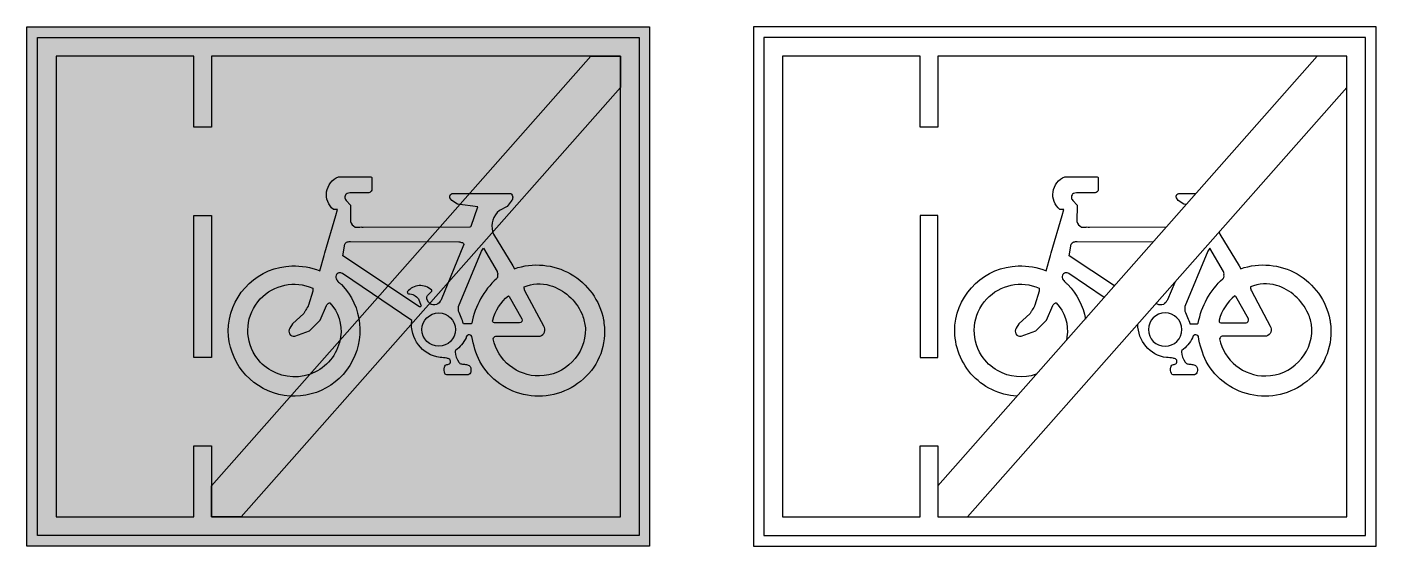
# Model space of a CAD drawing. Extents: x 0 to 1300, y 200 to 700.
import ezdxf

# ---------------------------------------------------------------- set-up
doc = ezdxf.new("R2010")
doc.units = 0
doc.header["$MEASUREMENT"] = 0

msp = doc.modelspace()

# ---------------------------------------------------------------- hatches: boundary and pattern name
h = msp.add_hatch(color=5)
h.paths.add_polyline_path([(0.00012207, 200), (0.00012207, 700), (600, 700), (600, 200)])
h.paths.add_polyline_path([(10.0001, 210), (10.0001, 690), (590, 690), (590, 210)], flags=16)
h.paths.add_polyline_path([(177.685, 672), (177.685, 603.5), (160.685, 603.5), (160.685, 672), (28.0001, 672), (28.0001, 228), (160.685, 228), (160.685, 296.5), (177.685, 296.5), (177.685, 228), (572, 228), (572, 672)], flags=0)
h.paths.add_polyline_path([(160.685, 381.501), (160.685, 518.501), (177.685, 518.501), (177.685, 381.501)], flags=0)
edge = h.paths.add_edge_path(flags=0)
edge.add_line((370.733, 417.116), (304.033, 462.385))
edge.add_arc((301.6171847067455, 458.9774786288967), 4.17700436026198, 54.66467243399967, 154.343750274542)
edge.add_arc((302.4760760819975, 459.3598890327294), 4.838994947617804, 162.8597180757885, 215.2222592147746)
edge.add_arc((306.1687539313485, 460.5734783166705), 8.63095590113953, 207.6433855333204, 234.3389383134465)
edge.add_arc((263.4393577467657, 409.7166777584999), 57.82245951418301, 46.708252674994526, 49.31083595752659, ccw=False)
edge.add_arc((257.4553806613917, 407.7386205694295), 63.43646331804095, -184.59713967085895, 43.99837929304192, ccw=False)
edge.add_arc((257.3059497520783, 406.4828651583531), 63.40075598313877, 91.89356783706131, 174.2607757143302, ccw=False)
edge.add_arc((256.7381863994844, 399.053353231853), 70.81211689830363, 68.99738217330872, 91.23577889827652, ccw=False)
edge.add_line((282.118, 465.161), (286.303, 479.878))
edge.add_arc((329.689354496798, 468.6000734065285), 44.8281985447727, 161.9512752015218, 165.4289079201325, ccw=False)
edge.add_line((287.067, 482.489), (297.641, 518.317))
edge.add_line((297.641, 518.317), (299.287, 524.076))
edge.add_line((299.287, 524.076), (295.32, 524.053))
edge.add_arc((307.265995718727, 538.4193660954221), 18.68419889905742, 112.62240760266789, 230.2556226905364, ccw=False)
edge.add_line((300.079, 555.6659999999999), (331.23, 555.7))
edge.add_arc((331.1374540646749, 554.447597138332), 1.2558175337443, 24.63162379394629, 85.77382655735948, ccw=False)
edge.add_line((332.279, 554.971), (332.302, 542.743))
edge.add_arc((328.6017926557307, 544.0829437982449), 3.935350527340451, 279.96808169188466, 340.0933270147857, ccw=False)
edge.add_line((329.283, 540.207), (311.228, 540.158))
edge.add_arc((312.7535132501439, 521.9992122341486), 18.2227540125416, 94.80212189570692, 103.6536288298537)
edge.add_arc((310.6431906108511, 536.0503306085984), 4.262927084890784, 120.9313591551251, 227.130684743967)
edge.add_line((307.743, 532.9259999999999), (311.892, 528.323))
edge.add_line((311.892, 528.323), (311.687, 512.668))
edge.add_arc((320.4643977001355, 515.5146235551664), 9.227457724160608, 197.9685489628351, 242.7263516895017)
edge.add_line((316.236, 507.313), (320.662, 507.305))
edge.add_arc((321.5859068671483, 479.5206896549842), 27.79966735857317, 87.5526284975731, 91.90454487101329, ccw=False)
edge.add_line((322.773, 507.295), (323.958, 507.295))
edge.add_line((323.958, 507.295), (427.193, 507.582))
edge.add_arc((426.154549638032, 510.5271464576794), 3.122861958436977, 289.4225070567796, 309.5729369727963)
edge.add_line((428.144, 508.12), (434.336, 526.6419999999999))
edge.add_line((434.336, 526.6419999999999), (414.867, 529.1990000000001))
edge.add_line((414.867, 529.1990000000001), (409.255, 532.742))
edge.add_line((409.255, 532.742), (407.588, 535.446))
edge.add_arc((412.6543768231325, 536.6154712652577), 5.19959971096213, 174.354196009733, 192.9979171868567, ccw=False)
edge.add_arc((409.9700854073624, 536.9213132595796), 2.498566062993729, 137.6342213712657, 175.2779580271107, ccw=False)
edge.add_arc((410.447338425973, 536.1414850477403), 3.38626746752381, 99.83371680108701, 133.3226499484462, ccw=False)
edge.add_arc((412.2540466129088, 524.1661353888761), 15.49650429016615, 84.52719175760438, 98.85350911302078, ccw=False)
edge.add_line((413.732, 539.592), (466.304, 539.535))
edge.add_arc((463.0413876919222, 535.7102580063029), 5.027254756939532, -43.731791019657976, 49.53489042535409, ccw=False)
edge.add_line((466.674, 532.235), (462.656, 527.029))
edge.add_line((462.656, 527.029), (455.404, 523.224))
edge.add_line((455.404, 523.224), (453.115, 521.1519999999999))
edge.add_arc((467.5666241721739, 508.0460542487427), 19.50936327122594, 137.7956201641184, 203.0738434105636)
edge.add_line((449.6180000000001, 500.4), (468.261, 469.795))
edge.add_line((468.261, 469.795), (469.6969999999999, 467.097))
edge.add_arc((491.2721406854946, 405.1404429747022), 65.60565260728579, 11.197049281704608, 109.19965756106299, ccw=False)
edge.add_arc((464.2933393368619, 406.8693713786908), 91.99693935891726, 4.722207262493214, 6.8739076657165015, ccw=False)
edge.add_arc((496.6048289143008, 406.0247932410794), 59.9669880001293, -48.630193142491294, 8.069875348338428, ccw=False)
edge.add_arc((492.9452934367984, 408.8185840866233), 64.48854077987146, 208.7158749111461, 312.16933586990837, ccw=False)
edge.add_arc((511.5948109679878, 414.8395820594395), 83.81812166549996, 188.8695907818918, 206.1995358646199, ccw=False)
edge.add_arc((426.1540963387065, 400.2757783881041), 3.095229582309252, 31.99999626757655, 173.9686917267739)
edge.add_arc((393.6194806290101, 414.9363359696191), 32.75955419134017, 306.20984262597256, 334.0496247658215, ccw=False)
edge.add_arc((414.684887082899, 387.0903343033386), 2.22090811621721, 140.466744961737, 179.7506401237403)
edge.add_arc((433.1887107317155, 388.9319472217757), 20.80552007368851, 185.0514934632545, 214.9912299218392)
edge.add_arc((419.3645944784809, 379.4114773064393), 4.022763930394231, 216.8132844047433, 260.6639100686035)
edge.add_arc((425.3987713585108, 414.1904789469174), 39.3212096952867, 260.2089786121091, 265.9183988002225)
edge.add_arc((422.2173458736791, 368.1930687354829), 6.786727391154807, 55.61660351887872, 86.76779422705351, ccw=False)
edge.add_arc((422.5353681173672, 369.726512084928), 5.375601846275068, -7.4984438206751065, 49.170384888827186, ccw=False)
edge.add_arc((419.6967628349849, 369.5256951663328), 8.183568539061868, 340.64874707185794, 356.4922823093219, ccw=False)
edge.add_arc((424.742305040694, 368.0017201522295), 2.927460106520235, 290.2385493199864, 336.0639379959441, ccw=False)
edge.add_arc((422.0789318262885, 375.8957013156336), 11.25779737365621, 282.38760528236526, 289.05861627601695, ccw=False)
edge.add_line((424.494, 364.9), (405.38, 364.864))
edge.add_arc((406.3030456080147, 371.7854034745519), 6.98268137981492, 247.8292092883192, 262.4037965460627, ccw=False)
edge.add_arc((404.3480521149198, 366.8853729507255), 1.707628501686316, 203.6631960020996, 246.5315769984816, ccw=False)
edge.add_arc((413.5375014252944, 370.2791663614092), 11.50119085607489, 170.411143296225, 200.7734286020958, ccw=False)
edge.add_arc((405.6061436630459, 371.5538775715861), 3.468904507694323, 130.5928226901099, 169.349370259029, ccw=False)
edge.add_arc((404.9176137443118, 372.0855300151682), 2.623152514811713, 94.38615568425928, 126.72593475490359, ccw=False)
edge.add_arc((404.472272302478, 378.9677411497576), 4.27375381660779, 273.2827203393328, 293.918364693985)
edge.add_arc((405.4288029394189, 377.7380856190251), 2.787340899216663, 286.1690442932093, 443.5897579722184)
edge.add_arc((399.8776181739005, 366.7570182548813), 14.94847883998803, 66.91025564363412, 72.20119950789112)
edge.add_arc((398.705719169481, 349.7935354781151), 31.72036734087589, 79.57218166579757, 91.19533502435122)
edge.add_arc((402.7348572641079, 413.3825877373711), 32.21889562780017, 173.345818271127, 261.6283591558266, ccw=False)
edge = h.paths.add_edge_path(flags=0)
edge.add_arc((265.2632306958595, 447.0135), 10.17427265649044, -8.219085332201189, 8.219085332201303, ccw=False)
edge.add_line((275.333, 445.559), (271.133, 431.898))
edge.add_arc((257.2103051784572, 435.8526602139197), 14.47345046978681, 340.0823434307277, 344.143112033796, ccw=False)
edge.add_arc((201.6149513242299, 471.1185736844468), 80.03015982734362, 326.0256645004011, 329.84984866046483, ccw=False)
edge.add_arc((285.931380241231, 415.4610205061544), 21.01709137379938, 148.6483033695971, 156.0490550621443)
edge.add_line((266.724, 423.9930000000001), (255.803, 414.101))
edge.add_line((255.803, 414.101), (253.283, 409.776))
edge.add_arc((257.2698987423173, 406.8844555543678), 4.925077751930146, 144.0480658874332, 278.6191559128607)
edge.add_line((258.008, 402.015), (272.183, 407.423))
edge.add_line((272.183, 407.423), (282.474, 417.671))
edge.add_line((282.474, 417.671), (288.564, 431.6780000000001))
edge.add_arc((293.3776899752331, 429.2916299976565), 5.372743523168102, 119.06015571445889, 153.6302459954182, ccw=False)
edge.add_arc((291.6683992596838, 432.11715388666), 2.076242761971461, 85.86805292381422, 115.700542811313, ccw=False)
edge.add_arc((263.9734619078893, 407.3429015620897), 38.67786979273937, -8.624261214055082, 43.95305026226498, ccw=False)
edge.add_arc((257.8061198065504, 407.7750602296176), 44.84304180116855, 239.9179378426484, 352.01146367565104, ccw=False)
edge.add_arc((257.0518839844195, 407.3726029819032), 44.1190434843538, 212.6224340178858, 240.5035399253082, ccw=False)
edge.add_arc((257.177654541529, 407.6350392693208), 44.36671682580773, 136.8126598178037, 212.8203199278594, ccw=False)
edge.add_arc((257.4537323770629, 407.6663516600266), 44.54708428159432, 66.3369845988131, 137.08504171054, ccw=False)
edge = h.paths.add_edge_path(flags=0)
edge.add_line((304.262, 479.643), (306.3, 490.687))
edge.add_arc((309.9070147354935, 489.2066669454748), 3.898966690597307, 130.826203530246, 157.6865602907738, ccw=False)
edge.add_arc((310.6489146243856, 487.604533498839), 5.617389990839812, 92.14156805778902, 125.86264221004191, ccw=False)
edge.add_arc((312.3576140309566, 437.1946954412888), 56.05614804352773, 90.46467250658287, 91.9614255441154, ccw=False)
edge.add_line((311.903, 493.249), (416.111, 493.111))
edge.add_arc((413.5931641528404, 474.7562693713769), 18.52661959998522, 70.87187024880382, 82.1891212353396, ccw=False)
edge.add_arc((419.0810321668114, 490.5853481939751), 1.773220281283503, -2.8882159641913177, 70.8063356035434, ccw=False)
edge.add_arc((413.990647134135, 490.7196116670689), 6.864995653863332, 352.19220895727267, 358.1333897274821, ccw=False)
edge.add_line((420.792, 489.787), (399.089, 437.038))
edge.add_arc((377.8705140447972, 450.2214800217512), 24.98055827468737, 324.5135332221382, 328.14646887278155, ccw=False)
edge.add_arc((392.3635087931484, 438.8303230486703), 6.62323658654109, 217.0580785537983, 331.9911640348761, ccw=False)
edge.add_line((387.078, 434.839), (385.398, 437.798))
edge.add_arc((389.3419097330092, 438.9402265149001), 4.105984095617718, 128.2663460842394, 196.151958027525, ccw=False)
edge.add_line((386.799, 442.164), (390.055, 445.409))
edge.add_arc((387.0890559731425, 445.8237357538117), 2.994800446764631, 352.0397950714687, 372.1293215586406)
edge.add_arc((378.9533792218674, 434.8311456185639), 16.04590926017076, 46.40962337000123, 141.138456475143)
edge.add_arc((368.5323645364986, 444.911011455974), 2.073399328707506, 180.3319233169615, 211.101019767686)
edge.add_arc((369.5020734747145, 445.7708526121204), 3.356131730327894, 215.1221057053366, 236.3216977851339)
edge.add_arc((367.2659681374752, 430.1100847566465), 12.87337918372785, 38.70530073852609, 88.33060277487692, ccw=False)
edge.add_line((377.312, 438.16), (379.414, 432.082))
edge.add_arc((378.6981196949633, 431.2995991826161), 1.06048840171988, -105.76460952378858, 47.54214194991488, ccw=False)
edge.add_line((378.41, 430.279), (304.262, 479.643))
edge = h.paths.add_edge_path(flags=0)
edge.add_arc((396.773, 408.523), 16.13300000000004, 0, 180, ccw=False)
edge.add_arc((396.773, 408.523), 16.13299999999998, -180, 0, ccw=False)
edge = h.paths.add_edge_path(flags=0)
edge.add_line((440.006, 487.056), (452.995, 464.295))
edge.add_arc((442.7170509537976, 459.999857090892), 11.13932175700086, 16.727612777525508, 22.67999305836338, ccw=False)
edge.add_arc((450.4244323223658, 462.0955637695773), 3.16196609654303, -13.656912472153294, 20.559834724583823, ccw=False)
edge.add_arc((403.0574832299102, 459.954), 50.45880376108976, -1.5842190393224769, 1.5842190393224769, ccw=False)
edge.add_arc((500.0641265072033, 404.5659217445296), 71.30041914771068, 130.7766114989213, 132.0149606318237)
edge.add_arc((506.3174605593489, 399.6679345447952), 79.13680720477961, 133.0052349462727, 168.9682457453809)
edge.add_line((428.643, 414.811), (428.067, 414.056))
edge.add_line((428.067, 414.056), (424.509, 413.88))
edge.add_arc((424.1698231540146, 492.872532214977), 78.99326038762437, 267.47445449575866, 270.24601417135835, ccw=False)
edge.add_arc((322.4418276785384, 382.4167002596405), 103.1854364591981, 17.79766509218501, 25.19452473090859)
edge.add_line((415.811, 426.342), (415.811, 430.867))
edge.add_line((415.811, 430.867), (438.015, 483.99))
edge.add_line((438.015, 483.99), (440.006, 487.056))
edge = h.paths.add_edge_path(flags=0)
edge.add_arc((463.1131343224073, 438.5691481228517), 2.530332991665287, 47.610544269445086, 71.16588328576432, ccw=False)
edge.add_line((464.819, 440.438), (477.002, 418.771))
edge.add_arc((474.4561584073372, 417.6259361606072), 2.791501497620357, -84.78267488942839, 24.217172363678685, ccw=False)
edge.add_line((474.71, 414.846), (450.424, 414.965))
edge.add_arc((450.4752234572106, 416.7288377693634), 1.764581400559783, 152.9978484993961, 268.3365458498993, ccw=False)
edge.add_arc((490.7682992779008, 407.2189856725691), 43.11635768578657, 128.4961550627187, 166.1639812896441, ccw=False)
edge = h.paths.add_edge_path(flags=0)
edge.add_line((451.722, 402.144), (494.375, 402.119))
edge.add_arc((492.4326284595709, 408.3678531494082), 6.543773596628908, 287.2671508554233, 393.0433610592376)
edge.add_line((497.918, 411.936), (479.8680000000001, 445.706))
edge.add_arc((488.7437083552331, 449.4852456557377), 9.646807582488929, 179.7401266858837, 203.0641356635338, ccw=False)
edge.add_arc((493.7844712593622, 414.8835902518044), 37.63012395162895, 74.24495182831828, 112.97388510321599, ccw=False)
edge.add_arc((488.9366942954615, 403.1817602296653), 50.23067925738704, 24.466054928473113, 72.5470578565251, ccw=False)
edge.add_arc((493.6013558590972, 406.6105558531813), 44.58068219795835, 6.595429797061513, 22.937721015999728, ccw=False)
edge.add_arc((565.3589478513088, 417.4850739889291), 28.06808305202022, 191.8297429883698, 193.5140871129859)
edge.add_arc((529.9854606283081, 409.2241167977383), 8.259772946582077, -0.43089125074180856, 11.890667037341586, ccw=False)
edge.add_arc((493.025996609248, 409.0226437704006), 45.21921812472622, -89.10034115795679, 0.1765739606927923, ccw=False)
edge.add_arc((493.2544754994307, 408.6979833103753), 44.89156589476241, 191.524805895946, 270.6145887349359, ccw=False)
edge.add_arc((453.4632680522159, 397.9202971842079), 4.568553371232276, 112.4044452719032, 156.6777122079889, ccw=False)
h = msp.add_hatch(color=7)
h.paths.add_polyline_path([(10.0001, 210), (10.0001, 690), (590, 690), (590, 210)])
h.paths.add_polyline_path([(177.685, 672), (177.685, 603.5), (160.685, 603.5), (160.685, 672), (28.0001, 672), (28.0001, 228), (160.685, 228), (160.685, 296.5), (177.685, 296.5), (177.685, 228), (572, 228), (572, 672)], flags=16)
h.paths.add_polyline_path([(160.685, 381.501), (160.685, 518.501), (177.685, 518.501), (177.685, 381.501)], flags=0)
edge = h.paths.add_edge_path(flags=0)
edge.add_line((370.733, 417.116), (304.033, 462.385))
edge.add_arc((301.6171847067455, 458.9774786288967), 4.17700436026198, 54.66467243399967, 154.343750274542)
edge.add_arc((302.4760760819975, 459.3598890327294), 4.838994947617804, 162.8597180757885, 215.2222592147746)
edge.add_arc((306.1687539313485, 460.5734783166705), 8.63095590113953, 207.6433855333204, 234.3389383134465)
edge.add_arc((263.4393577467657, 409.7166777584999), 57.82245951418301, 46.708252674994526, 49.31083595752659, ccw=False)
edge.add_arc((257.4553806613917, 407.7386205694295), 63.43646331804095, -184.59713967085895, 43.99837929304192, ccw=False)
edge.add_arc((257.3059497520783, 406.4828651583531), 63.40075598313877, 91.89356783706131, 174.2607757143302, ccw=False)
edge.add_arc((256.7381863994844, 399.053353231853), 70.81211689830363, 68.99738217330872, 91.23577889827652, ccw=False)
edge.add_line((282.118, 465.161), (286.303, 479.878))
edge.add_arc((329.689354496798, 468.6000734065285), 44.8281985447727, 161.9512752015218, 165.4289079201325, ccw=False)
edge.add_line((287.067, 482.489), (297.641, 518.317))
edge.add_line((297.641, 518.317), (299.287, 524.076))
edge.add_line((299.287, 524.076), (295.32, 524.053))
edge.add_arc((307.265995718727, 538.4193660954221), 18.68419889905742, 112.62240760266789, 230.2556226905364, ccw=False)
edge.add_line((300.079, 555.6659999999999), (331.23, 555.7))
edge.add_arc((331.1374540646749, 554.447597138332), 1.2558175337443, 24.63162379394629, 85.77382655735948, ccw=False)
edge.add_line((332.279, 554.971), (332.302, 542.743))
edge.add_arc((328.6017926557307, 544.0829437982449), 3.935350527340451, 279.96808169188466, 340.0933270147857, ccw=False)
edge.add_line((329.283, 540.207), (311.228, 540.158))
edge.add_arc((312.7535132501439, 521.9992122341486), 18.2227540125416, 94.80212189570692, 103.6536288298537)
edge.add_arc((310.6431906108511, 536.0503306085984), 4.262927084890784, 120.9313591551251, 227.130684743967)
edge.add_line((307.743, 532.9259999999999), (311.892, 528.323))
edge.add_line((311.892, 528.323), (311.687, 512.668))
edge.add_arc((320.4643977001355, 515.5146235551664), 9.227457724160608, 197.9685489628351, 242.7263516895017)
edge.add_line((316.236, 507.313), (320.662, 507.305))
edge.add_arc((321.5859068671483, 479.5206896549842), 27.79966735857317, 87.5526284975731, 91.90454487101329, ccw=False)
edge.add_line((322.773, 507.295), (323.958, 507.295))
edge.add_line((323.958, 507.295), (427.193, 507.582))
edge.add_arc((426.154549638032, 510.5271464576794), 3.122861958436977, 289.4225070567796, 309.5729369727963)
edge.add_line((428.144, 508.12), (434.336, 526.6419999999999))
edge.add_line((434.336, 526.6419999999999), (414.867, 529.1990000000001))
edge.add_line((414.867, 529.1990000000001), (409.255, 532.742))
edge.add_line((409.255, 532.742), (407.588, 535.446))
edge.add_arc((412.6543768231325, 536.6154712652577), 5.19959971096213, 174.354196009733, 192.9979171868567, ccw=False)
edge.add_arc((409.9700854073624, 536.9213132595796), 2.498566062993729, 137.6342213712657, 175.2779580271107, ccw=False)
edge.add_arc((410.447338425973, 536.1414850477403), 3.38626746752381, 99.83371680108701, 133.3226499484462, ccw=False)
edge.add_arc((412.2540466129088, 524.1661353888761), 15.49650429016615, 84.52719175760438, 98.85350911302078, ccw=False)
edge.add_line((413.732, 539.592), (466.304, 539.535))
edge.add_arc((463.0413876919222, 535.7102580063029), 5.027254756939532, -43.731791019657976, 49.53489042535409, ccw=False)
edge.add_line((466.674, 532.235), (462.656, 527.029))
edge.add_line((462.656, 527.029), (455.404, 523.224))
edge.add_line((455.404, 523.224), (453.115, 521.1519999999999))
edge.add_arc((467.5666241721739, 508.0460542487427), 19.50936327122594, 137.7956201641184, 203.0738434105636)
edge.add_line((449.6180000000001, 500.4), (468.261, 469.795))
edge.add_line((468.261, 469.795), (469.6969999999999, 467.097))
edge.add_arc((491.2721406854946, 405.1404429747022), 65.60565260728579, 11.197049281704608, 109.19965756106299, ccw=False)
edge.add_arc((464.2933393368619, 406.8693713786908), 91.99693935891726, 4.722207262493214, 6.8739076657165015, ccw=False)
edge.add_arc((496.6048289143008, 406.0247932410794), 59.9669880001293, -48.630193142491294, 8.069875348338428, ccw=False)
edge.add_arc((492.9452934367984, 408.8185840866233), 64.48854077987146, 208.7158749111461, 312.16933586990837, ccw=False)
edge.add_arc((511.5948109679878, 414.8395820594395), 83.81812166549996, 188.8695907818918, 206.1995358646199, ccw=False)
edge.add_arc((426.1540963387065, 400.2757783881041), 3.095229582309252, 31.99999626757655, 173.9686917267739)
edge.add_arc((393.6194806290101, 414.9363359696191), 32.75955419134017, 306.20984262597256, 334.0496247658215, ccw=False)
edge.add_arc((414.684887082899, 387.0903343033386), 2.22090811621721, 140.466744961737, 179.7506401237403)
edge.add_arc((433.1887107317155, 388.9319472217757), 20.80552007368851, 185.0514934632545, 214.9912299218392)
edge.add_arc((419.3645944784809, 379.4114773064393), 4.022763930394231, 216.8132844047433, 260.6639100686035)
edge.add_arc((425.3987713585108, 414.1904789469174), 39.3212096952867, 260.2089786121091, 265.9183988002225)
edge.add_arc((422.2173458736791, 368.1930687354829), 6.786727391154807, 55.61660351887872, 86.76779422705351, ccw=False)
edge.add_arc((422.5353681173672, 369.726512084928), 5.375601846275068, -7.4984438206751065, 49.170384888827186, ccw=False)
edge.add_arc((419.6967628349849, 369.5256951663328), 8.183568539061868, 340.64874707185794, 356.4922823093219, ccw=False)
edge.add_arc((424.742305040694, 368.0017201522295), 2.927460106520235, 290.2385493199864, 336.0639379959441, ccw=False)
edge.add_arc((422.0789318262885, 375.8957013156336), 11.25779737365621, 282.38760528236526, 289.05861627601695, ccw=False)
edge.add_line((424.494, 364.9), (405.38, 364.864))
edge.add_arc((406.3030456080147, 371.7854034745519), 6.98268137981492, 247.8292092883192, 262.4037965460627, ccw=False)
edge.add_arc((404.3480521149198, 366.8853729507255), 1.707628501686316, 203.6631960020996, 246.5315769984816, ccw=False)
edge.add_arc((413.5375014252944, 370.2791663614092), 11.50119085607489, 170.411143296225, 200.7734286020958, ccw=False)
edge.add_arc((405.6061436630459, 371.5538775715861), 3.468904507694323, 130.5928226901099, 169.349370259029, ccw=False)
edge.add_arc((404.9176137443118, 372.0855300151682), 2.623152514811713, 94.38615568425928, 126.72593475490359, ccw=False)
edge.add_arc((404.472272302478, 378.9677411497576), 4.27375381660779, 273.2827203393328, 293.918364693985)
edge.add_arc((405.4288029394189, 377.7380856190251), 2.787340899216663, 286.1690442932093, 443.5897579722184)
edge.add_arc((399.8776181739005, 366.7570182548813), 14.94847883998803, 66.91025564363412, 72.20119950789112)
edge.add_arc((398.705719169481, 349.7935354781151), 31.72036734087589, 79.57218166579757, 91.19533502435122)
edge.add_arc((402.7348572641079, 413.3825877373711), 32.21889562780017, 173.345818271127, 261.6283591558266, ccw=False)
edge = h.paths.add_edge_path(flags=0)
edge.add_arc((265.2632306958595, 447.0135), 10.17427265649044, -8.219085332201189, 8.219085332201303, ccw=False)
edge.add_line((275.333, 445.559), (271.133, 431.898))
edge.add_arc((257.2103051784572, 435.8526602139197), 14.47345046978681, 340.0823434307277, 344.143112033796, ccw=False)
edge.add_arc((201.6149513242299, 471.1185736844468), 80.03015982734362, 326.0256645004011, 329.84984866046483, ccw=False)
edge.add_arc((285.931380241231, 415.4610205061544), 21.01709137379938, 148.6483033695971, 156.0490550621443)
edge.add_line((266.724, 423.9930000000001), (255.803, 414.101))
edge.add_line((255.803, 414.101), (253.283, 409.776))
edge.add_arc((257.2698987423173, 406.8844555543678), 4.925077751930146, 144.0480658874332, 278.6191559128607)
edge.add_line((258.008, 402.015), (272.183, 407.423))
edge.add_line((272.183, 407.423), (282.474, 417.671))
edge.add_line((282.474, 417.671), (288.564, 431.6780000000001))
edge.add_arc((293.3776899752331, 429.2916299976565), 5.372743523168102, 119.06015571445889, 153.6302459954182, ccw=False)
edge.add_arc((291.6683992596838, 432.11715388666), 2.076242761971461, 85.86805292381422, 115.700542811313, ccw=False)
edge.add_arc((263.9734619078893, 407.3429015620897), 38.67786979273937, -8.624261214055082, 43.95305026226498, ccw=False)
edge.add_arc((257.8061198065504, 407.7750602296176), 44.84304180116855, 239.9179378426484, 352.01146367565104, ccw=False)
edge.add_arc((257.0518839844195, 407.3726029819032), 44.1190434843538, 212.6224340178858, 240.5035399253082, ccw=False)
edge.add_arc((257.177654541529, 407.6350392693208), 44.36671682580773, 136.8126598178037, 212.8203199278594, ccw=False)
edge.add_arc((257.4537323770629, 407.6663516600266), 44.54708428159432, 66.3369845988131, 137.08504171054, ccw=False)
edge = h.paths.add_edge_path(flags=0)
edge.add_line((304.262, 479.643), (306.3, 490.687))
edge.add_arc((309.9070147354935, 489.2066669454748), 3.898966690597307, 130.826203530246, 157.6865602907738, ccw=False)
edge.add_arc((310.6489146243856, 487.604533498839), 5.617389990839812, 92.14156805778902, 125.86264221004191, ccw=False)
edge.add_arc((312.3576140309566, 437.1946954412888), 56.05614804352773, 90.46467250658287, 91.9614255441154, ccw=False)
edge.add_line((311.903, 493.249), (416.111, 493.111))
edge.add_arc((413.5931641528404, 474.7562693713769), 18.52661959998522, 70.87187024880382, 82.1891212353396, ccw=False)
edge.add_arc((419.0810321668114, 490.5853481939751), 1.773220281283503, -2.8882159641913177, 70.8063356035434, ccw=False)
edge.add_arc((413.990647134135, 490.7196116670689), 6.864995653863332, 352.19220895727267, 358.1333897274821, ccw=False)
edge.add_line((420.792, 489.787), (399.089, 437.038))
edge.add_arc((377.8705140447972, 450.2214800217512), 24.98055827468737, 324.5135332221382, 328.14646887278155, ccw=False)
edge.add_arc((392.3635087931484, 438.8303230486703), 6.62323658654109, 217.0580785537983, 331.9911640348761, ccw=False)
edge.add_line((387.078, 434.839), (385.398, 437.798))
edge.add_arc((389.3419097330092, 438.9402265149001), 4.105984095617718, 128.2663460842394, 196.151958027525, ccw=False)
edge.add_line((386.799, 442.164), (390.055, 445.409))
edge.add_arc((387.0890559731425, 445.8237357538117), 2.994800446764631, 352.0397950714687, 372.1293215586406)
edge.add_arc((378.9533792218674, 434.8311456185639), 16.04590926017076, 46.40962337000123, 141.138456475143)
edge.add_arc((368.5323645364986, 444.911011455974), 2.073399328707506, 180.3319233169615, 211.101019767686)
edge.add_arc((369.5020734747145, 445.7708526121204), 3.356131730327894, 215.1221057053366, 236.3216977851339)
edge.add_arc((367.2659681374752, 430.1100847566465), 12.87337918372785, 38.70530073852609, 88.33060277487692, ccw=False)
edge.add_line((377.312, 438.16), (379.414, 432.082))
edge.add_arc((378.6981196949633, 431.2995991826161), 1.06048840171988, -105.76460952378858, 47.54214194991488, ccw=False)
edge.add_line((378.41, 430.279), (304.262, 479.643))
edge = h.paths.add_edge_path(flags=0)
edge.add_arc((396.773, 408.523), 16.13300000000004, 0, 180, ccw=False)
edge.add_arc((396.773, 408.523), 16.13299999999998, -180, 0, ccw=False)
edge = h.paths.add_edge_path(flags=0)
edge.add_line((440.006, 487.056), (452.995, 464.295))
edge.add_arc((442.7170509537976, 459.999857090892), 11.13932175700086, 16.727612777525508, 22.67999305836338, ccw=False)
edge.add_arc((450.4244323223658, 462.0955637695773), 3.16196609654303, -13.656912472153294, 20.559834724583823, ccw=False)
edge.add_arc((403.0574832299102, 459.954), 50.45880376108976, -1.5842190393224769, 1.5842190393224769, ccw=False)
edge.add_arc((500.0641265072033, 404.5659217445296), 71.30041914771068, 130.7766114989213, 132.0149606318237)
edge.add_arc((506.3174605593489, 399.6679345447952), 79.13680720477961, 133.0052349462727, 168.9682457453809)
edge.add_line((428.643, 414.811), (428.067, 414.056))
edge.add_line((428.067, 414.056), (424.509, 413.88))
edge.add_arc((424.1698231540146, 492.872532214977), 78.99326038762437, 267.47445449575866, 270.24601417135835, ccw=False)
edge.add_arc((322.4418276785384, 382.4167002596405), 103.1854364591981, 17.79766509218501, 25.19452473090859)
edge.add_line((415.811, 426.342), (415.811, 430.867))
edge.add_line((415.811, 430.867), (438.015, 483.99))
edge.add_line((438.015, 483.99), (440.006, 487.056))
edge = h.paths.add_edge_path(flags=0)
edge.add_arc((463.1131343224073, 438.5691481228517), 2.530332991665287, 47.610544269445086, 71.16588328576432, ccw=False)
edge.add_line((464.819, 440.438), (477.002, 418.771))
edge.add_arc((474.4561584073372, 417.6259361606072), 2.791501497620357, -84.78267488942839, 24.217172363678685, ccw=False)
edge.add_line((474.71, 414.846), (450.424, 414.965))
edge.add_arc((450.4752234572106, 416.7288377693634), 1.764581400559783, 152.9978484993961, 268.3365458498993, ccw=False)
edge.add_arc((490.7682992779008, 407.2189856725691), 43.11635768578657, 128.4961550627187, 166.1639812896441, ccw=False)
edge = h.paths.add_edge_path(flags=0)
edge.add_line((451.722, 402.144), (494.375, 402.119))
edge.add_arc((492.4326284595709, 408.3678531494082), 6.543773596628908, 287.2671508554233, 393.0433610592376)
edge.add_line((497.918, 411.936), (479.8680000000001, 445.706))
edge.add_arc((488.7437083552331, 449.4852456557377), 9.646807582488929, 179.7401266858837, 203.0641356635338, ccw=False)
edge.add_arc((493.7844712593622, 414.8835902518044), 37.63012395162895, 74.24495182831828, 112.97388510321599, ccw=False)
edge.add_arc((488.9366942954615, 403.1817602296653), 50.23067925738704, 24.466054928473113, 72.5470578565251, ccw=False)
edge.add_arc((493.6013558590972, 406.6105558531813), 44.58068219795835, 6.595429797061513, 22.937721015999728, ccw=False)
edge.add_arc((565.3589478513088, 417.4850739889291), 28.06808305202022, 191.8297429883698, 193.5140871129859)
edge.add_arc((529.9854606283081, 409.2241167977383), 8.259772946582077, -0.43089125074180856, 11.890667037341586, ccw=False)
edge.add_arc((493.025996609248, 409.0226437704006), 45.21921812472622, -89.10034115795679, 0.1765739606927923, ccw=False)
edge.add_arc((493.2544754994307, 408.6979833103753), 44.89156589476241, 191.524805895946, 270.6145887349359, ccw=False)
edge.add_arc((453.4632680522159, 397.9202971842079), 4.568553371232276, 112.4044452719032, 156.6777122079889, ccw=False)
at = {"true_color": 0x000000}
msp.add_hatch(color=18, dxfattribs=at).paths.add_polyline_path([(177.685, 257.916), (543.43, 672), (572, 672), (572, 641.761), (206.358, 228), (177.685, 228)])

# ---------------------------------------------------------------- linework, layer by layer
at = {"color": 5}
msp.add_lwpolyline([(0.00012207, 200), (0.00012207, 700), (600, 700), (600, 200)], close=True, dxfattribs=at)
for points in [[(10.0001, 210), (10.0001, 690), (590, 690), (590, 210)], [(700.0000023226868, 199.9999997978425), (1300.003002322687, 199.9999997978425), (1300.003002322687, 699.9999997978425), (700.0000023226868, 699.9999997978425)], [(710.0000023226868, 209.9999997978425), (1290.003002322687, 209.9999997978425), (1290.003002322687, 689.9999997978425), (710.0000023226868, 689.9999997978425)], [(177.685, 672), (177.685, 603.5), (160.685, 603.5), (160.685, 672), (28.0001, 672), (28.0001, 228), (160.685, 228), (160.685, 296.5), (177.685, 296.5), (177.685, 228), (572, 228), (572, 672)], [(177.685, 257.916), (543.43, 672), (572, 672), (572, 641.761), (206.358, 228), (177.685, 228)], [(877.6830023226869, 671.9999997978425), (877.6830023226869, 603.4999997978425), (860.6830023226869, 603.4999997978425), (860.6830023226869, 671.9999997978425), (728.0000023226868, 671.9999997978425), (728.0000023226868, 227.9999997978425), (860.6830023226869, 227.9999997978425), (860.6830023226869, 296.4999997978425), (877.6830023226869, 296.4999997978425), (877.6830023226869, 227.9999997978425), (1272.003002322687, 227.9999997978425), (1272.003002322687, 671.9999997978425)], [(877.6830023226869, 257.9159997978425), (877.6830023226869, 227.9999997978425), (906.3530023226867, 227.9999997978425), (1272.003002322687, 641.7609997978425), (1272.003002322687, 671.9999997978425), (1243.433002322687, 671.9999997978425)], [(160.685, 381.501), (160.685, 518.501), (177.685, 518.501), (177.685, 381.501)], [(860.6830023226869, 381.5009997978425), (877.6830023226869, 381.5009997978425), (877.6830023226869, 518.5009997978425), (860.6830023226869, 518.5009997978425)]]:
    msp.add_lwpolyline(points, close=True)
for points in [[(370.733, 417.116), (304.033, 462.385, 0.464604), (297.852, 460.786, 0.232535), (298.523, 456.569, 0.117011), (301.137, 453.561, -0.0113564), (303.089, 451.804, -1.54866), (194.223, 412.823, -0.375712), (255.211, 469.849, -0.097339), (282.118, 465.161), (286.303, 479.878, -0.0151752), (287.067, 482.489), (297.641, 518.317), (299.287, 524.076), (295.32, 524.053, -0.563662), (300.079, 555.6659999999999), (331.23, 555.7, -0.273298), (332.279, 554.971), (332.302, 542.743, -0.268535), (329.283, 540.207), (311.228, 540.158, 0.0386412), (308.452, 539.707, 0.4996680000000001), (307.743, 532.9259999999999), (311.892, 528.323), (311.687, 512.668, 0.197814), (316.236, 507.313), (320.662, 507.305, -0.0189911), (322.773, 507.295), (323.958, 507.295), (427.193, 507.582, 0.08815010000000001), (428.144, 508.12), (434.336, 526.6419999999999), (414.867, 529.1990000000001), (409.255, 532.742), (407.588, 535.446, -0.0815285), (407.48, 537.127, -0.165745), (408.124, 538.605, -0.147172), (409.869, 539.4780000000001, -0.06259189999999999), (413.732, 539.592), (466.304, 539.535, -0.431013), (466.674, 532.235), (462.656, 527.029), (455.404, 523.224), (453.115, 521.1519999999999, 0.292791), (449.6180000000001, 500.4), (468.261, 469.795), (469.6969999999999, 467.097, -0.45574), (555.629, 417.88, -0.00938884), (555.9780000000001, 414.443, -0.252575), (536.238, 361.022, -0.484784), (436.388, 377.834, -0.07576060000000001), (428.779, 401.916, 0.713087), (423.076, 400.601, -0.122075), (412.972, 388.504, 0.173107), (412.464, 387.1, 0.131385), (416.144, 377.001, 0.193704), (418.712, 375.442, 0.0249172), (422.6, 374.969, -0.136766), (426.05, 373.794, -0.25243), (427.865, 369.025, -0.0692408), (427.418, 366.814, -0.202659), (425.755, 365.255, -0.029116), (424.494, 364.9), (405.38, 364.864, -0.0636795), (403.668, 365.319, -0.189261), (402.784, 366.2, -0.133261), (402.1969999999999, 372.195, -0.170738), (403.349, 374.188, -0.142053), (404.717, 374.701, 0.0902841), (406.205, 375.061, 0.8201), (405.74, 380.508, 0.0230902), (404.4469999999999, 380.99, 0.0507591), (398.044, 381.5069999999999, -0.405461)], [(304.262, 479.643), (306.3, 490.687, -0.11774), (307.358, 492.157, -0.148207), (310.439, 493.218, -0.00653091), (311.903, 493.249), (416.111, 493.111, -0.049421), (419.664, 492.26, -0.333114), (420.852, 490.496, -0.0259291), (420.792, 489.787), (399.089, 437.038, -0.015853), (398.211, 435.72, -0.548239), (387.078, 434.839), (385.398, 437.798, -0.305185), (386.799, 442.164), (390.055, 445.409, 0.0878823), (390.017, 446.453, 0.438599), (366.459, 444.899, 0.135068), (366.7569999999999, 443.84, 0.0927654), (367.641, 442.978, -0.21998), (377.312, 438.16), (379.414, 432.082, -0.790509), (378.41, 430.279)], [(440.006, 487.056), (452.995, 464.295, -0.025978), (453.385, 463.206, -0.150418), (453.497, 461.349, -0.0138258), (453.497, 458.559, 0.00540337), (452.341, 457.54, 0.158219), (428.643, 414.811), (428.067, 414.056), (424.509, 413.88, -0.0120938), (420.689, 413.956, 0.0322861), (415.811, 426.342), (415.811, 430.867), (438.015, 483.99)], [(1140.003002322687, 487.0559997978425), (1138.013002322687, 483.9899997978425), (1115.813002322687, 430.8669997978425), (1115.813002322687, 426.3419997978425, -0.0322861), (1120.693002322687, 413.9559997978425, 0.0120938), (1124.513002322687, 413.8799997978425), (1128.063002322687, 414.0559997978425), (1128.643002322687, 414.8109997978425, -0.158219), (1152.343002322687, 457.5399997978425, -0.00540337), (1153.493002322687, 458.5599997978425, 0.0138258), (1153.493002322687, 461.3499997978425, 0.150418), (1153.383002322687, 463.2069997978425, 0.025978), (1152.993002322687, 464.2959997978425)], [(275.333, 448.468, -0.0718483), (275.333, 445.559), (271.133, 431.898, -0.0177203), (270.818, 430.922, -0.0166877), (267.983, 426.396, 0.0323031), (266.724, 423.9930000000001), (255.803, 414.101), (253.283, 409.776, 0.665475), (258.008, 402.015), (272.183, 407.423), (282.474, 417.671), (288.564, 431.6780000000001, -0.151995), (290.768, 433.9880000000001, -0.130909), (291.818, 434.188, -0.233523), (302.214, 401.543, -0.532233), (235.329, 368.972, -0.122258), (219.893, 383.588, -0.344365), (224.829, 437.999, -0.318891)], [(451.722, 402.144), (494.375, 402.119, 0.497363), (497.918, 411.936), (479.8680000000001, 445.706, -0.102123), (479.097, 449.529, -0.170614), (504.002, 451.1, -0.212926), (534.6569999999999, 423.985, -0.0714278), (537.887, 411.731, 0.00734947), (538.068, 410.926, -0.0538148), (538.245, 409.162, -0.410522), (493.736, 363.809, -0.359479), (449.268, 399.729, -0.195618)], [(1151.723002322687, 402.1439997978425, 0.195618), (1149.263002322687, 399.7289997978426, 0.359479), (1193.733002322687, 363.8089997978425, 0.410522), (1238.243002322687, 409.1619997978425, 0.0538148), (1238.063002322687, 410.9259997978425, -0.00734947), (1237.883002322687, 411.7309997978425, 0.0714278), (1234.653002322687, 423.9849997978425, 0.212926), (1204.003002322687, 451.0999997978425, 0.170614), (1179.093002322687, 449.5289997978425, 0.102123), (1179.863002322687, 445.7059997978425), (1197.913002322687, 411.9359997978425, -0.497363), (1194.373002322687, 402.1189997978425)], [(463.93, 440.964, -0.103143), (464.819, 440.438), (477.002, 418.771, -0.515033), (474.71, 414.846), (450.424, 414.965, -0.550543), (448.903, 417.53, -0.165853)], [(1163.933002322687, 440.9639997978425, 0.165853), (1148.903002322687, 417.5299997978425, 0.550543), (1150.423002322687, 414.9649997978425), (1174.713002322687, 414.8459997978425, 0.515033), (1177.003002322687, 418.7709997978425), (1164.823002322687, 440.4379997978426, 0.103143)], [(380.64, 408.523, -1), (412.906, 408.523, -1)], [(1080.643002322687, 408.5229997978425, 1), (1112.903002322687, 408.5229997978425, 1)]]:
    msp.add_lwpolyline(points, format="xyb", close=True)
for points in [[(953.9730023226869, 344.3969997978425, -0.421636), (894.2230023226869, 412.8229997978426, -0.375712), (955.2130023226869, 469.8489997978425, -0.097339), (982.1130023226867, 465.1609997978425), (986.3030023226868, 479.8779997978426, -0.0151752), (987.0630023226868, 482.4889997978426), (997.6430023226867, 518.3169997978425), (999.2830023226868, 524.0759997978425), (995.3230023226868, 524.0529997978425, -0.563662), (1000.083002322687, 555.6659997978425), (1031.233002322687, 555.6999997978426, -0.273298), (1032.283002322687, 554.9709997978425), (1032.303002322687, 542.7429997978426, -0.268535), (1029.283002322687, 540.2069997978425), (1011.223002322687, 540.1579997978425, 0.0386412), (1008.453002322687, 539.7069997978425, 0.4996680000000001), (1007.743002322687, 532.9259997978425), (1011.893002322687, 528.3229997978425), (1011.683002322687, 512.6679997978425, 0.197814), (1016.233002322687, 507.3139997978425), (1020.663002322687, 507.3059997978425, -0.0189911), (1022.773002322687, 507.2949997978425), (1023.963002322687, 507.2949997978425), (1098.163002322687, 507.5019997978425)], [(1117.033002322687, 528.9149997978425), (1114.863002322687, 529.1989997978426), (1109.253002322687, 532.7419997978425), (1107.583002322687, 535.4459997978425, -0.0815285), (1107.483002322687, 537.1269997978425, -0.165745), (1108.123002322687, 538.6049997978425, -0.147172), (1109.873002322687, 539.4779997978426, -0.06259189999999999), (1113.733002322687, 539.5919997978425), (1126.463002322687, 539.5779997978425)], [(1148.873002322687, 502.4509997978425, 0.0279582), (1149.613002322687, 500.4009997978425), (1168.263002322687, 469.7959997978425), (1169.693002322687, 467.0979997978425, -0.45574), (1255.633002322687, 417.8799997978425, -0.00938884), (1255.983002322687, 414.4429997978426, -0.252575), (1236.233002322687, 361.0219997978425, -0.484784), (1136.383002322687, 377.8339997978425, -0.07576060000000001), (1128.783002322687, 401.9159997978425, 0.713087), (1123.073002322687, 400.6009997978425, -0.122075), (1112.973002322687, 388.5039997978425, 0.173107), (1112.463002322687, 387.0999997978425, 0.131385), (1116.143002322687, 377.0009997978425, 0.193704), (1118.713002322687, 375.4419997978425, 0.0249172), (1122.603002322687, 374.9689997978425, -0.136766), (1126.053002322687, 373.7939997978426, -0.25243), (1127.863002322687, 369.0249997978425, -0.0692408), (1127.413002322687, 366.8139997978425, -0.202659), (1125.753002322687, 365.2549997978425, -0.029116), (1124.493002322687, 364.8999997978425), (1105.383002322687, 364.8639997978426, -0.0636795), (1103.663002322687, 365.3189997978425, -0.189261), (1102.783002322687, 366.1999997978425, -0.133261), (1102.193002322687, 372.1949997978425, -0.170738), (1103.353002322687, 374.1879997978426, -0.142053), (1104.713002322687, 374.7009997978425, 0.0902841), (1106.203002322687, 375.0609997978425, 0.8201), (1105.743002322687, 380.5079997978426, 0.0230902), (1104.443002322687, 380.9899997978425, 0.0507591), (1098.043002322687, 381.5069997978425, -0.375503), (1070.523002322687, 413.7749997978425)], [(1047.873002322687, 450.6089997978426), (1004.263002322687, 479.6439997978425), (1006.303002322687, 490.6869997978425, -0.11774), (1007.353002322687, 492.1579997978425, -0.148207), (1010.443002322687, 493.2189997978425, -0.00653091), (1011.903002322687, 493.2499997978425), (1085.503002322687, 493.1519997978425)], [(1037.953002322687, 439.3639997978426), (1004.033002322687, 462.3849997978425, 0.464604), (997.8530023226867, 460.7869997978425, 0.232535), (998.5230023226868, 456.5689997978425, 0.117011), (1001.133002322687, 453.5609997978425, -0.0113564), (1003.093002322687, 451.8039997978426, -0.150082), (1019.953002322687, 418.5979997978425)], [(972.4630023226869, 365.3949997978425, -0.21785), (935.3330023226868, 368.9719997978425, -0.122258), (919.8930023226867, 383.5879997978425, -0.344365), (924.8330023226868, 437.9989997978425, -0.318891), (975.3330023226868, 448.4679997978425, -0.0718483), (975.3330023226868, 445.5589997978425), (971.1330023226867, 431.8979997978425, -0.0177203), (970.8230023226868, 430.9219997978425, -0.0166877), (967.9830023226868, 426.3959997978425, 0.0323031), (966.7230023226869, 423.9929997978426), (955.8030023226868, 414.1009997978425), (953.2830023226868, 409.7759997978425, 0.665475), (958.0030023226868, 402.0149997978425), (972.1830023226869, 407.4229997978425), (982.4730023226869, 417.6709997978425), (988.5630023226868, 431.6779997978426, -0.151995), (990.7730023226868, 433.9879997978426, -0.130909), (991.8230023226868, 434.1879997978426, -0.233523), (1002.213002322687, 401.5429997978425, -0.019113), (1001.603002322687, 398.1699997978425)], [(1106.063002322687, 453.9849997978425), (1099.093002322687, 437.0379997978425, -0.015853), (1098.213002322687, 435.7199997978425, -0.474604), (1088.143002322687, 433.7249997978425)]]:
    msp.add_lwpolyline(points, format="xyb")

doc.saveas('drawing.dxf')
